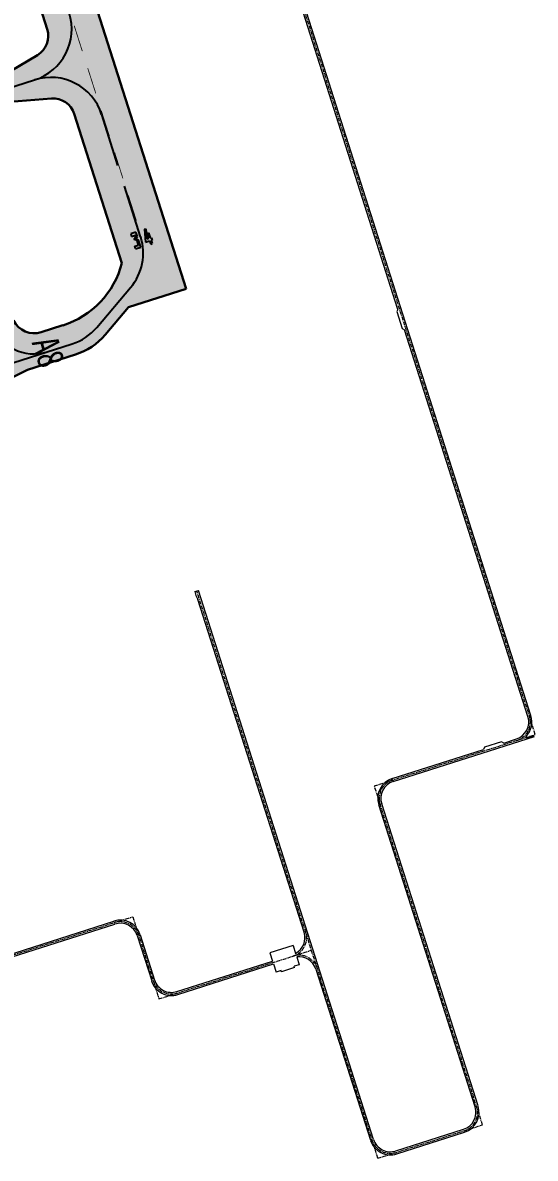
# Model space of a CAD drawing. Header units: millimetres. Extents: x 7502 to 11404, y 5706 to 12222.
# Drawn here: x 10827 to 11404, y 6847 to 8123 of the extents above; entities that cross this region are included whole.
import ezdxf
from ezdxf.enums import TextEntityAlignment as Align

# ---------------------------------------------------------------- set-up
doc = ezdxf.new("R2010")
doc.units = ezdxf.units.MM
doc.header["$LTSCALE"] = 0.5
doc.linetypes.add('CENTER', pattern=[50.8, 31.75, -6.35, 6.35, -6.35])
doc.linetypes.add('HIDDEN', pattern=[0.375, 0.25, -0.125])
for name, color, linetype in [('MapLayer_Runway', 7, 'Continuous'), ('MapLayer_Runway CenterLiners', 7, 'Continuous'), ('MapLayer_RwyContour', 7, 'Continuous'), ('MapLayer_Taxiway', 7, 'Continuous'), ('MapLayer_Taxiway CenterLines', 7, 'Continuous'), ('MapLayer_TwyContour', 7, 'Continuous'), ('MapLayer_WcRoads', 6, 'Continuous')]:
    doc.layers.add(name, color=color, linetype=linetype)
doc.styles.add('\\M+5BADA\\M+5CCE5', font='simhei.ttf', dxfattribs={"width": 0.8})

msp = doc.modelspace()

# ---------------------------------------------------------------- hatches: boundary and pattern name
at = {"layer": 'MapLayer_Runway'}
for points in [[(10965.7, 7876.6), (10970.2, 7878), (10971.4, 7874.4), (10972.9, 7874.9), (10971.8, 7878.5), (10973.1, 7878.9), (10972.2, 7881.8), (10970.9, 7881.4), (10969.1, 7886.9), (10967.6, 7886.4), (10969.3, 7880.9), (10967.2, 7880.2), (10965.9, 7891.6), (10964.4, 7891.1)], [(10953.6, 7871.9), (10954.5, 7869), (10960.3, 7870.9), (10959.3, 7873.7), (10957.7, 7878.9), (10954.4, 7880.1), (10956.4, 7883), (10954.8, 7887.8), (10949.1, 7886), (10950, 7883.1), (10954.2, 7884.5), (10954.8, 7882.6), (10952.8, 7879.6), (10956.2, 7878.4), (10957.8, 7873.2)]]:
    msp.add_hatch(color=256, dxfattribs=at).paths.add_polyline_path(points)
at = {"layer": 'MapLayer_Taxiway'}
h = msp.add_hatch(color=8, dxfattribs=at)
h.dxf.hatch_style = 1
h.paths.add_polyline_path([(10609.8, 8037.7), (10336.3, 8894.6, 0.193302), (10314.9, 8920.5), (10607.9, 8002.4, 0.182676)])
h.paths.add_polyline_path([(10703.1, 8066.1), (10578.4, 8456.7, 0.999998), (10485.5, 8427.1), (10610.2, 8036.5, 1.000004)])
h.paths.add_polyline_path([(10634.7, 8043.8), (10623.9, 8064.2), (10620.9, 8087.2, -0.833524), (10665, 8101.2), (10675.8, 8080.8), (10678.8, 8057.9, -0.833524)], flags=16)
h.paths.add_polyline_path([(10591.6, 8179.1), (10557.2, 8243.5), (10519.1, 8363), (10509.8, 8435.3, -0.833524), (10553.8, 8449.4), (10588.2, 8385.1), (10626.3, 8265.5), (10635.6, 8193.2, -0.833524)], flags=16)
h.paths.add_polyline_path([(10671.4, 8004.9, -0.414214), (10610.2, 8036.5), (10625, 7990.1)])
h.paths.add_polyline_path([(10668.3, 8003.9), (10625, 7990.1), (10638.8, 7946.7, -0.414214)], flags=17)
h.paths.add_polyline_path([(10731.7, 7976.4), (10717.9, 8019.7), (10674.5, 8005.9, -0.414214)], flags=16)
h.paths.add_polyline_path([(10717.9, 8019.7), (10703.1, 8066.1, -0.414216), (10671.4, 8004.9)])
h.paths.add_polyline_path([(10674.5, 8005.9), (10671.4, 8004.9), (10668.3, 8003.9, 0.414214), (10638.8, 7946.7, 0.414214), (10696, 7917.2), (10702.2, 7919.2, 1)])
h.paths.add_polyline_path([(10691, 7943.4, -1), (10679.5, 7979.6, -1)], flags=16)
h.paths.add_polyline_path([(10625, 7990.1), (10610.2, 8036.5), (10609.8, 8037.7, -0.182676), (10607.9, 8002.4), (10613.1, 7986.3)])
h.paths.add_polyline_path([(10638.8, 7946.7), (10625, 7990.1), (10613.1, 7986.3), (10617.4, 7972.8, -0.192155)])
h.paths.add_polyline_path([(10652.7, 7903.4), (10638.8, 7946.7, -0.192155), (10636.4, 7913.1), (10640.8, 7899.6)])
h.paths.add_polyline_path([(10696, 7917.2, -0.414214), (10638.8, 7946.7), (10652.7, 7903.4)], flags=17)
h.paths.add_polyline_path([(10699.1, 7918.2), (10652.7, 7903.4), (10667.5, 7856.9, -0.414216)], flags=16)
h.paths.add_polyline_path([(10666.3, 7860.5), (10652.7, 7903.4), (10640.8, 7899.6), (10645, 7886.4, -0.193302)])
h.paths.add_polyline_path([(10617.4, 7972.8), (10636.4, 7913.1, 0.399043)])
h.paths.add_polyline_path([(10669.5, 7850.5), (10666.3, 7860.5, 0.193302), (10645, 7886.4), (10667.1, 7817, 0.193302)])
h.paths.add_polyline_path([(10696.9, 7764.8), (10669.5, 7850.5, -0.193302), (10667.1, 7817), (10675.5, 7790.6, -0.193302)])
h.paths.add_polyline_path([(10713.3, 7712.9, 0.018442), (10712.6, 7715.7), (10696.9, 7764.8, 0.009178), (10696.4, 7766.3, -0.229667), (10691.5, 7740.6), (10694.9, 7729.9, -0.219107)])
h.paths.add_polyline_path([(10761.3, 7723.4, -0.414214), (10700, 7755), (10712.6, 7715.7), (10729.7, 7662.1, -0.414214)])
h.paths.add_polyline_path([(10696.4, 7766.3, 0.183798), (10675.5, 7790.6), (10691.5, 7740.6, 0.229667)])
h.paths.add_polyline_path([(10713.3, 7712.9, 0.219107), (10694.9, 7729.9), (10709.5, 7684.2, 0.18688)])
h.paths.add_polyline_path([(10736.9, 7639.5), (10714.2, 7710.5, 0.021298), (10713.3, 7712.9, -0.18688), (10709.5, 7684.2), (10716.1, 7663.4, -0.206032)])
h.paths.add_polyline_path([(10737.8, 7636.6), (10736.9, 7639.5, 0.206032), (10716.1, 7663.4), (10734.7, 7605.2, 0.206032)])
h.paths.add_polyline_path([(10762.1, 7560.4), (10737.8, 7636.6, -0.206032), (10734.7, 7605.2), (10741.4, 7584.3, -0.206032)])
h.paths.add_polyline_path([(10762.4, 7559.5), (10762.1, 7560.4, 0.206032), (10741.4, 7584.3), (10760, 7526, 0.193302)])
h.paths.add_polyline_path([(10839.7, 7748.4), (10855.4, 7753.4, -0.082814), (10839.1, 7751, -0.320409), (10792.5, 7785.8), (10760.4, 7886.6, 1.000001), (10667.5, 7856.9), (10669.5, 7850.5), (10696.9, 7764.8), (10700, 7755, 0.414214), (10761.3, 7723.4)])
h.paths.add_polyline_path([(10724.5, 7762.4), (10699, 7810.8), (10691.8, 7865.1, -0.837334), (10735.8, 7879.1), (10761.4, 7830.7), (10768.6, 7776.5, -0.837334)], flags=16)
h = msp.add_hatch(color=8, dxfattribs=at)
h.dxf.hatch_style = 1
h.paths.add_polyline_path([(10749.2, 8032.6, 0.082814), (10765.5, 8034.9), (10794.6, 8044.2), (10840.9, 8059, 0.136083), (10867.7, 8076.5), (10855.1, 8116, -0.348589), (10844.1, 8086.9), (10803.8, 8062.9), (10753.5, 8056.7, -0.360312), (10725.5, 8074.6), (10712.8, 8114.6, -0.368587), (10725.8, 8145.8), (10792.8, 8179.6), (10830.9, 8191.7), (10823.3, 8215.5), (10785.2, 8203.4), (10711, 8192.1, -0.368587), (10682.4, 8209.9), (10652, 8305.2, -0.368587), (10665, 8336.3), (10732, 8370.1), (10770.1, 8382.3), (10762.5, 8406.1), (10724.4, 8393.9), (10650.2, 8382.6, -0.368587), (10621.6, 8400.4), (10610.6, 8434.9, -0.118358), (10603.7, 8528), (10637.6, 8735.2, -0.788336), (10657, 8736.6), (10632.2, 8814.5, -0.036138), (10625, 8735.4), (10588.8, 8513.9, 0.118358), (10597.3, 8397.5), (10702.7, 8067.3, 0.320407)])
h.paths.add_polyline_path([(10755, 7983.4, -0.316219), (10768.3, 8010.1), (10812.9, 8034.3), (10859.7, 8038, -0.348586), (10885.5, 8020.7), (10885.5, 8020.7), (10872.9, 8060.2, 0.136083), (10840.9, 8059), (10794.6, 8044.2), (10765.5, 8034.9, 0.082814), (10750.9, 8027.4, 0.32041), (10733.1, 7972.1), (10792.5, 7785.8, 0.320409), (10839.1, 7751, 0.082814), (10855.4, 7753.4), (10883.2, 7762.3, 0.005595), (10884.5, 7762.7, 0.134863), (10910.7, 7780.6), (10948.1, 7824.7), (10939, 7853.1, -0.257017), (10872.7, 7783.1), (10848.4, 7775.3, -0.370449), (10817.2, 7788.5), (10782.5, 7858.5), (10766.3, 7909.2)])
h.paths.add_polyline_path([(10750.9, 8027.4, -0.082814), (10765.5, 8034.9), (10749.8, 8029.9), (10717.9, 8019.7), (10733.1, 7972.1, -0.011797), (10732.3, 7974.3, -0.400489), (10702.2, 7919.2), (10699.1, 7918.2, -0.414212), (10760.4, 7886.6), (10731.7, 7976.4, -0.0118), (10732.4, 7974.3, -0.307477)])
h.paths.add_polyline_path([(10749.8, 8029.9), (10765.5, 8034.9, -0.082814), (10749.2, 8032.6, -0.320407), (10702.7, 8067.3), (10717.9, 8019.7)])
h.paths.add_polyline_path([(10578.4, 8456.7), (10563.5, 8503.4, -0.023575), (10559.1, 8501.8), (10517.1, 8488.4, -0.414212)])
h = msp.add_hatch(color=8, dxfattribs=at)
h.dxf.hatch_style = 1
h.paths.add_polyline_path([(10833, 7733.1), (10887, 7750.4, 0.140566), (10920.2, 7772.5), (10946.4, 7803.5), (10954.1, 7805.9), (10948.1, 7824.7), (10910.7, 7780.6, -0.134863), (10884.5, 7762.7, -0.005595), (10883.2, 7762.3), (10839.7, 7748.4), (10761.3, 7723.4, 0.414214), (10729.7, 7662.1), (10762.4, 7559.5, -0.193302), (10760, 7526), (10767.7, 7501.8), (10791.5, 7509.4), (10763.2, 7598), (10751.6, 7673.3, -0.32585), (10764.8, 7699)])

# ---------------------------------------------------------------- linework, layer by layer
at = {"layer": 'MapLayer_Runway'}
for p, q in [((10964.4, 7891.1), (10965.9, 7891.6)), ((10964.4, 7891.1), (10965.7, 7876.6)), ((10965.9, 7891.6), (10967.2, 7880.2)), ((10954.8, 7887.8), (10949.1, 7886)), ((10949.1, 7886), (10950, 7883.1)), ((10950, 7883.1), (10954.2, 7884.5)), ((10952.8, 7879.6), (10954.8, 7882.6)), ((10956.2, 7878.4), (10952.8, 7879.6)), ((10954.2, 7884.5), (10954.8, 7882.6)), ((10954.4, 7880.1), (10956.4, 7883)), ((10957.7, 7878.9), (10954.4, 7880.1)), ((10956.4, 7883), (10954.8, 7887.8)), ((10957.8, 7873.2), (10956.2, 7878.4)), ((10960.3, 7870.9), (10957.7, 7878.9)), ((10965.7, 7876.6), (10970.2, 7878)), ((10967.2, 7880.2), (10969.3, 7880.9)), ((10967.6, 7886.4), (10969.1, 7886.9)), ((10967.6, 7886.4), (10969.3, 7880.9)), ((10969.1, 7886.9), (10970.9, 7881.4)), ((10970.2, 7878), (10971.4, 7874.4)), ((10970.9, 7881.4), (10972.2, 7881.8)), ((10971.8, 7878.5), (10973.1, 7878.9)), ((10971.8, 7878.5), (10972.9, 7874.9)), ((10972.2, 7881.8), (10973.1, 7878.9)), ((10953.6, 7871.9), (10957.8, 7873.2)), ((10954.5, 7869), (10953.6, 7871.9)), ((10954.5, 7869), (10960.3, 7870.9)), ((10971.4, 7874.4), (10972.9, 7874.9))]:
    msp.add_line(p, q, dxfattribs=at)
at = {"layer": 'MapLayer_Runway', "color": 8, "lineweight": -2, "const_width": 60}
msp.add_lwpolyline([(9885.1, 11254.1), (10982.6, 7815)], dxfattribs=at)
at = {"layer": 'MapLayer_Runway CenterLiners', "const_width": 0.9}
for points in [[(10885.4, 8119.9), (10894.5, 8091.3)], [(10900.6, 8072.2), (10909.7, 8043.7)], [(10915.8, 8024.6), (10924.9, 7996)], [(10931, 7977), (10940.1, 7948.4)], [(10946.2, 7929.3), (10955.3, 7900.8)]]:
    msp.add_lwpolyline(points, dxfattribs=at)
at = {"layer": 'MapLayer_RwyContour', "lineweight": 30}
for p, q in [((10888.1, 8210), (11011.2, 7824.1)), ((10855.1, 8116), (10830.9, 8191.7)), ((10939, 7853.1), (10885.5, 8020.7)), ((11011.2, 7824.1), (10946.4, 7803.5))]:
    msp.add_line(p, q, dxfattribs=at)
at = {"layer": 'MapLayer_Taxiway', "color": 8, "lineweight": -2, "const_width": 25}
for points in [[(8994.5, 7469.7), (10898.9, 8077.5)], [(10910.7, 7780.6), (10948.7, 7825.5)], [(10884.9, 7762.8), (10714.8, 7708.6)]]:
    msp.add_lwpolyline(points, dxfattribs=at)
for points in [[(10948.7, 7825.5, 0.258593), (10960.1, 7882.6)], [(10884.5, 7762.7, 0.134863), (10910.7, 7780.6)]]:
    msp.add_lwpolyline(points, format="xyb", dxfattribs=at)
at = {"layer": 'MapLayer_Taxiway CenterLines', "ltscale": 0.3}
for p, q in [((9013.2, 7475.7), (10840.9, 8059)), ((10934.5, 7962.9), (10916.3, 8020)), ((10960.1, 7882.6), (10941.9, 7939.7)), ((10910.7, 7780.6), (10948.7, 7825.5)), ((10761.3, 7723.4), (10883.2, 7762.3))]:
    msp.add_line(p, q, dxfattribs=at)
for centre, radius, start, end in [((10822.6, 8116.1), 60, 287.7, 17.7), ((10859.1, 8001.8), 60, 17.7, 107.7), ((10903, 7864.3), 60, 319.7054, 17.7), ((10840.1, 7801), 50, 197.7, 287.7), ((10864.9, 7819.4), 60, 287.7, 319.7053)]:
    msp.add_arc(centre, radius, start, end, dxfattribs=at)
at = {"layer": 'MapLayer_TwyContour', "lineweight": 30}
for p, q in [((10803.8, 8062.9), (10844.1, 8086.9)), ((10859.7, 8038), (10812.9, 8034.3)), ((10885.5, 8020.7), (10885.5, 8020.7)), ((10946.4, 7803.5), (10920.2, 7772.5)), ((10848.4, 7775.3), (10872.7, 7783.1)), ((10887, 7750.4), (10833, 7733.1)), ((10833, 7733.1), (10764.8, 7699))]:
    msp.add_line(p, q, dxfattribs=at)
for centre, radius, start, end in [((10831.3, 8108.4), 25, 300.8282, 17.7), ((10861.7, 8013.1), 25, 17.7, 94.5718), ((10842.3, 7878.3), 100, 287.7, 345.3561), ((10840.5, 7800.1), 26, 206.3917, 287.7), ((10864.9, 7819.4), 72.5, 287.7, 319.7056)]:
    msp.add_arc(centre, radius, start, end, dxfattribs=at)
at = {"layer": 'MapLayer_WcRoads', "linetype": 'CENTER', "lineweight": 0, "ltscale": 0.25}
for p, q in [((11403.9, 7323.1), (11125.3, 8196.2)), ((11226.9, 6846.7), (11023.3, 7484.4)), ((11222.9, 7265.3), (11403.9, 7323.1)), ((11344.5, 6884.2), (11222.9, 7265.3)), ((10762.4, 7058), (10951.3, 7118.2)), ((10951.3, 7118.2), (10980.7, 7025.8)), ((10980.7, 7025.8), (11152.2, 7080.6)), ((11226.9, 6846.7), (11344.5, 6884.2))]:
    msp.add_line(p, q, dxfattribs=at)
at = {"layer": 'MapLayer_WcRoads', "lineweight": 0, "ltscale": 0.25}
for p, q in [((11249.5, 7801), (11126, 8188.3)), ((11399, 7344.3), (11129.3, 8189.1)), ((11249.5, 7801), (11248.2, 7798.5)), ((11248.2, 7798.5), (11254.3, 7779.4)), ((11254.3, 7779.4), (11256.8, 7778.1)), ((11395.6, 7343.2), (11256.8, 7778.1)), ((11020.9, 7483.7), (11025, 7485)), ((11020.9, 7483.7), (11022.3, 7479.3)), ((11221.9, 6867.9), (11025, 7485)), ((11022.3, 7479.3), (11024.6, 7474.8)), ((11143.9, 7100.7), (11024.6, 7474.8)), ((11244.2, 7270.2), (11403.1, 7320.9)), ((11368.4, 7313.5), (11382.7, 7318.1)), ((11394.6, 7319.3), (11402.8, 7321.9)), ((11243.1, 7273.6), (11345.5, 7306.3)), ((11346.8, 7308.8), (11345.5, 7306.3)), ((11365.9, 7314.8), (11346.8, 7308.8)), ((11368.4, 7313.5), (11365.9, 7314.8)), ((11336.2, 6904.4), (11227.8, 7244)), ((11339.6, 6905.5), (11231.2, 7245.1)), ((10785.7, 7067.2), (10930, 7113.3)), ((10786.7, 7063.9), (10931.1, 7110)), ((10959.5, 7098), (10975.8, 7047.1)), ((10956.2, 7097), (10972.5, 7046)), ((11131.6, 7085.8), (11105.5, 7077.5)), ((11131.6, 7085.8), (11134.4, 7077)), ((11105.5, 7077.5), (11108.4, 7068.4)), ((11135.6, 7073.1), (11138.4, 7064.3)), ((11000.9, 7034.1), (11108.4, 7068.4)), ((11002, 7030.8), (11109.5, 7065.1)), ((11109.5, 7065.1), (11112.4, 7056)), ((11133.1, 7061.1), (11118.6, 7056.4)), ((11138.4, 7064.3), (11132.7, 7062.5)), ((11133.1, 7061.1), (11132.7, 7062.5)), ((11118.1, 7057.9), (11112.4, 7056)), ((11118.6, 7056.4), (11118.1, 7057.9)), ((11157.2, 7059.3), (11218.6, 6866.9)), ((11247, 6855), (11323.3, 6879.3)), ((11248.1, 6851.6), (11324.3, 6875.9))]:
    msp.add_line(p, q, dxfattribs=at)
for centre, radius, start, end in [((11376.6, 7337.2), 20, 287.7, 17.7), ((11376.6, 7337.2), 23.5, 316.3517, 17.7), ((11394.3, 7320.3), 1, 136.3517, 287.7), ((11250.2, 7251.2), 23.5, 107.7, 197.7), ((11250.2, 7251.2), 20, 107.7, 197.7), ((10937.1, 7090.9), 23.5, 17.7, 107.7), ((10937.1, 7090.9), 20, 17.7, 107.7), ((11124.9, 7094.7), 20, 298.2446, 17.7), ((11138.1, 7053.2), 20, 17.7, 97.1554), ((10994.8, 7053.2), 20, 197.7, 287.7), ((10994.8, 7053.2), 23.5, 197.7, 287.7), ((11317.2, 6898.3), 20, 287.7, 17.7), ((11317.2, 6898.3), 23.5, 287.7, 17.7), ((11241, 6874), 23.5, 197.7, 287.7), ((11241, 6874), 20, 197.7, 287.7)]:
    msp.add_arc(centre, radius, start, end, dxfattribs=at)
at = {"layer": 'MapLayer_WcRoads', "linetype": 'CENTER', "lineweight": 0, "ltscale": 0.25}
for centre, start, end in [((11376.6, 7337.2), 287.7, 17.7), ((11250.2, 7251.2), 107.7, 197.7), ((10937.1, 7090.9), 17.7, 107.7), ((11124.9, 7094.7), 287.7, 17.7), ((11138.1, 7053.2), 17.7, 107.7), ((10994.8, 7053.2), 197.7, 287.7), ((11317.2, 6898.3), 287.7, 17.7), ((11241, 6874), 197.7, 287.7)]:
    msp.add_arc(centre, 21.8, start, end, dxfattribs=at)

# ---------------------------------------------------------------- texts
at = {"layer": 'MapLayer_Taxiway', "color": 1, "linetype": 'HIDDEN', "style": '\\M+5BADA\\M+5CCE5', "width": 0.8}
msp.add_text('A8', height=30, rotation=287.7, dxfattribs=at).set_placement((10856.5, 7753.2), align=Align.MIDDLE_CENTER)

doc.saveas('drawing.dxf')
